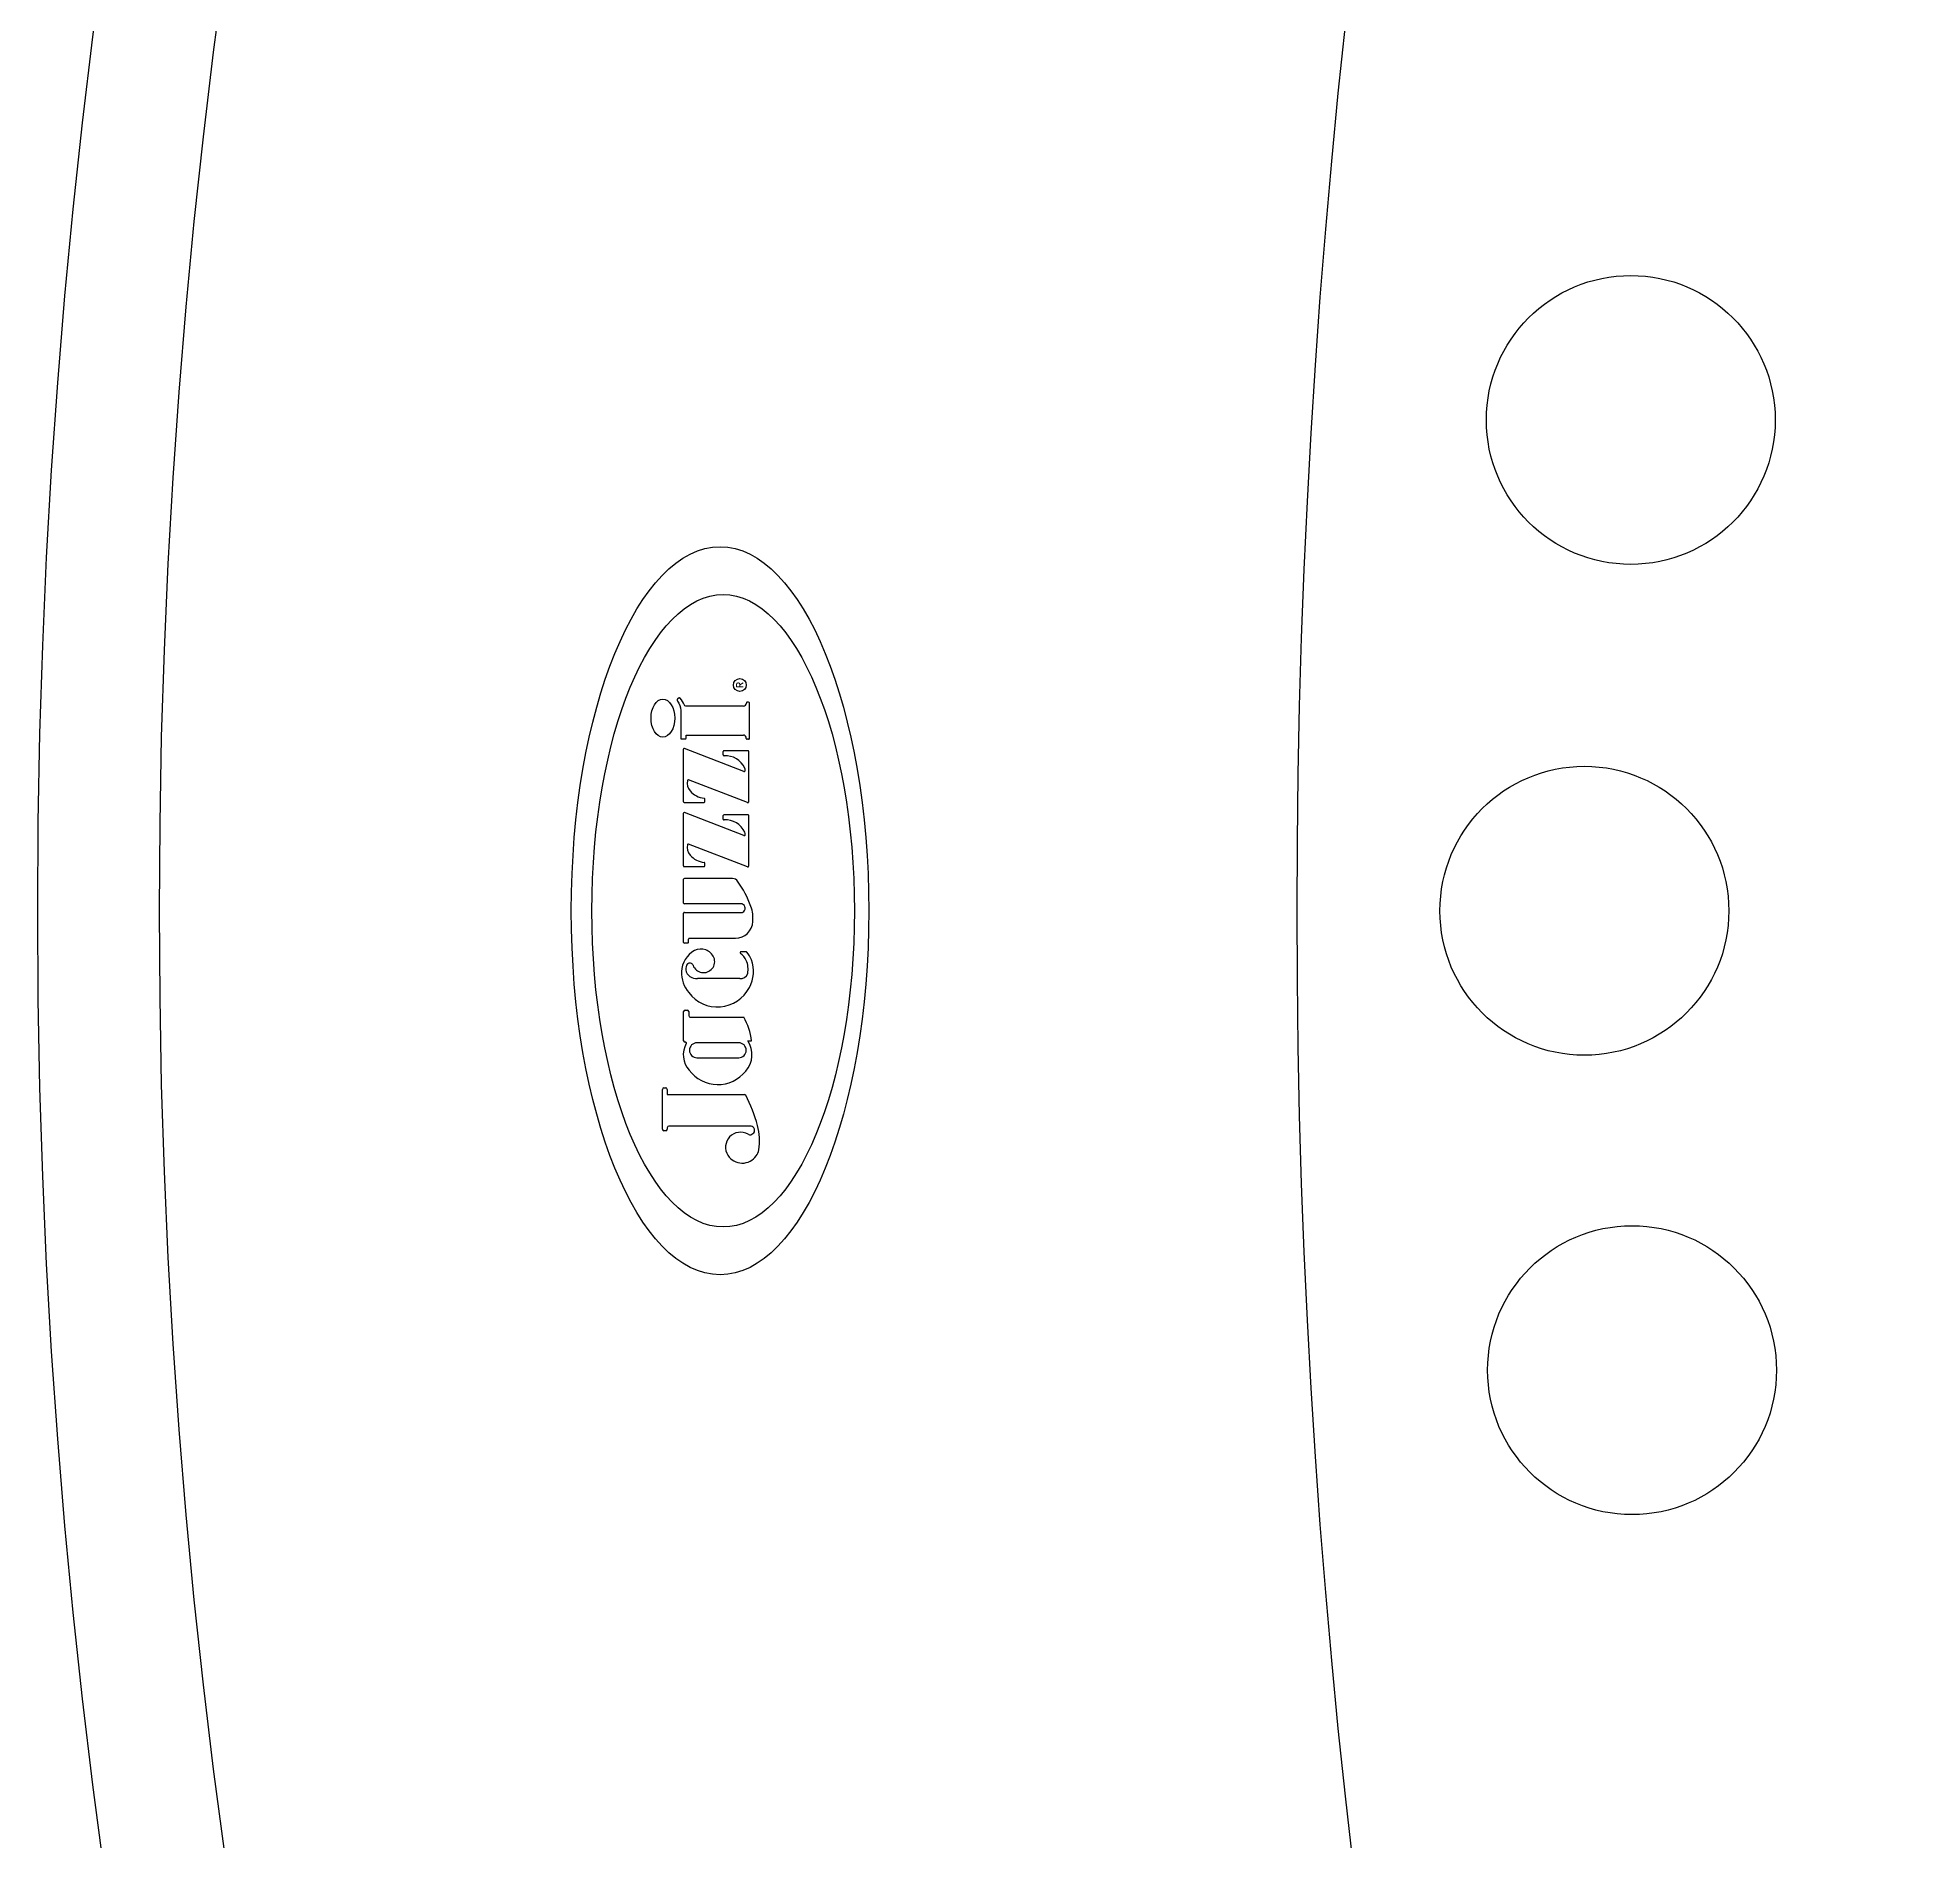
# Model space of a CAD drawing. Header units: millimetres. Extents: x -1237.67 to -1235.86, y 2256.91 to 2258.75.
# Drawn here: x -1237.6711 to -1237.4225, y 2257.7065 to 2257.9443 of the extents above; entities that cross this region are included whole.
import ezdxf
from ezdxf.enums import TextEntityAlignment as Align

# ---------------------------------------------------------------- set-up
doc = ezdxf.new("R2010")
doc.units = ezdxf.units.MM
doc.layers.add('jacuzzi', color=1, linetype='Continuous')
doc.styles.add('ROMANS', font='romans', dxfattribs={"height": 4})

msp = doc.modelspace()

# ---------------------------------------------------------------- linework, layer by layer
at = {"layer": 'jacuzzi'}
for p, q in [((-1237.577315472845, 2257.856672287041), (-1237.577509393467, 2257.856672287041)), ((-1237.577218074102, 2257.851894970932), (-1237.577218074102, 2257.856574888297)), ((-1237.577315472845, 2257.851797572188), (-1237.577522195325, 2257.851797572188)), ((-1237.585917024591, 2257.843558999606), (-1237.585917024591, 2257.850488800575)), ((-1237.577935583493, 2257.847555654457), (-1237.585784609525, 2257.850579687165)), ((-1237.580662140943, 2257.849733399168), (-1237.580662140943, 2257.850175424863)), ((-1237.577335315772, 2257.850272823606), (-1237.5805647422, 2257.850272823606)), ((-1237.577297445951, 2257.843548262439), (-1237.577297445951, 2257.850175424863)), ((-1237.57746239804, 2257.843435043199), (-1237.585226246861, 2257.846426259266)), ((-1237.585819625848, 2257.843461600862), (-1237.583187313105, 2257.843461600862)), ((-1237.583089914362, 2257.843558999606), (-1237.583089914362, 2257.843917968561)), ((-1237.585917024591, 2257.835099873681), (-1237.585917024591, 2257.84202967465)), ((-1237.577935583493, 2257.839096528533), (-1237.585784609525, 2257.842120561241)), ((-1237.580662140943, 2257.841274273243), (-1237.580662140943, 2257.841716298938)), ((-1237.577335315772, 2257.841813697682), (-1237.5805647422, 2257.841813697682)), ((-1237.577297445951, 2257.835089136514), (-1237.577297445951, 2257.841716298938)), ((-1237.57746239804, 2257.834975917275), (-1237.585226246861, 2257.837967133341)), ((-1237.585819625848, 2257.835002474938), (-1237.583187313105, 2257.835002474938)), ((-1237.583089914362, 2257.835099873681), (-1237.583089914362, 2257.835458842637)), ((-1237.585883059294, 2257.830183423126), (-1237.585883059294, 2257.833332611097)), ((-1237.585883059294, 2257.82500276731), (-1237.585883059294, 2257.828859965056)), ((-1237.585336092454, 2257.824905368567), (-1237.585785660551, 2257.824905368567)), ((-1237.58523869371, 2257.82500276731), (-1237.58523869371, 2257.825451489283)), ((-1237.585141294967, 2257.825548888027), (-1237.579046599713, 2257.825548888027)), ((-1237.577660027081, 2257.823772585018), (-1237.57833134931, 2257.823772585018)), ((-1237.578483682585, 2257.820225674322), (-1237.584049741193, 2257.820225674322)), ((-1237.585883059294, 2257.812022510298), (-1237.585883059294, 2257.815884863422)), ((-1237.585688261807, 2257.81607966091), (-1237.585408786048, 2257.81607966091)), ((-1237.585213988561, 2257.815884863422), (-1237.585213988561, 2257.815342817576)), ((-1237.585019191074, 2257.815148020089), (-1237.577958348171, 2257.815148020089)), ((-1237.585610012962, 2257.811827712811), (-1237.585688261807, 2257.811827712811)), ((-1237.57743509032, 2257.812018785515), (-1237.576930349474, 2257.812018785515)), ((-1237.588682237866, 2257.800363084527), (-1237.588682237866, 2257.805622508709)), ((-1237.588487440379, 2257.805817306196), (-1237.588233705453, 2257.805817306196)), ((-1237.588038907965, 2257.805622508709), (-1237.588038907965, 2257.804945351945)), ((-1237.588038907965, 2257.804945351945), (-1237.57785360951, 2257.804945351945)), ((-1237.588233705453, 2257.800168287039), (-1237.588487440379, 2257.800168287039)), ((-1237.588038907965, 2257.800569752247), (-1237.588038907965, 2257.800363084527)), ((-1237.576995817821, 2257.800764549734), (-1237.587844110478, 2257.800764549734))]:
    msp.add_line(p, q, dxfattribs=at)
for points in [[(-1237.577995420253, 2257.85615462014), (-1237.585600719358, 2257.85615462014, -0.3094083360235544), (-1237.585782296799, 2257.856278879029, 0.09070134790707648), (-1237.586360947539, 2257.857219637731, 0.3650174520151336), (-1237.58648523553, 2257.857236958389), (-1237.586662350624, 2257.857125542444, 0.4518071014289208), (-1237.586709094452, 2257.856836939903, -0.1780066821811962), (-1237.586274197613, 2257.855590949347)], [(-1237.586274197613, 2257.8556540727), (-1237.586274197613, 2257.851930622393, 0.414213562373095), (-1237.58617679887, 2257.851833223649), (-1237.58566051054, 2257.851833223649, 0.4142135623730986), (-1237.585563111797, 2257.851930622393), (-1237.585563111797, 2257.852253492483, -0.4142135623730951), (-1237.585465713053, 2257.852350891226), (-1237.578004651367, 2257.852350891226)], [(-1237.577005635545, 2257.829740256489, 0.06297410020895881), (-1237.578764254888, 2257.833065678678, 0.2578294972287946), (-1237.579423822294, 2257.83343000984), (-1237.585785660551, 2257.83343000984)], [(-1237.585785660551, 2257.828957363799), (-1237.578164340003, 2257.828957363799, 0.1354836439385169), (-1237.57806441246, 2257.828984947211, 0.5973092542928814), (-1237.578112837815, 2257.830066700872, 0.1127702397822963), (-1237.578197424721, 2257.830086024383), (-1237.585785660551, 2257.830086024383)]]:
    msp.add_lwpolyline(points, format="xyb", dxfattribs=at)
msp.add_lwpolyline([(-1237.578621174778, 2257.811770185398), (-1237.584131277222, 2257.811770185398, 1.000000000000098), (-1237.584131277222, 2257.80979576982), (-1237.578621174778, 2257.80979576982, 0.999999999999902)], format="xyb", close=True, dxfattribs=at)
at = {"layer": 'jacuzzi', "color": 3}
msp.add_circle((-1236.766079972465, 2257.829174357998), 0.9049999999999628, dxfattribs=at)
at = {"layer": 'jacuzzi'}
for centre, radius in [((-1236.766079972465, 2257.829174357998), 0.8889407932210219), ((-1237.460963614283, 2257.893901834622), 0.0190499999999992), ((-1237.578470871194, 2257.858946747509), 0.000847592564535709), ((-1237.467079972465, 2257.829174357997), 0.0190499999999992), ((-1237.460791235123, 2257.768592913103), 0.0190499999999992)]:
    msp.add_circle(centre, radius, dxfattribs=at)
for centre, radius, start, end in [((-1237.577995420253, 2257.856544215115), 0.0003895949742658918, 270, 3.611151253006728), ((-1237.577509393467, 2257.856574888297), 9.739874356647294e-05, 90, 183.6111512530068), ((-1237.577315472845, 2257.856574888297), 9.739874356647294e-05, 0, 90), ((-1237.578004651367, 2257.851961296252), 0.0003895949742658918, 352.172367101487, 90), ((-1237.577522195325, 2257.851894970932), 9.739874356647294e-05, 172.172367101487, 270), ((-1237.577315472845, 2257.851894970932), 9.739874356647294e-05, 270, 0), ((-1237.585819625848, 2257.850488800575), 9.739874356647294e-05, 68.92957839521445, 180), ((-1237.5805647422, 2257.850175424863), 9.739874356647294e-05, 90, 180), ((-1237.580540809386, 2257.849733399168), 0.0001213315576094892, 180, 273.7772136227492), ((-1237.580348824211, 2257.846825435467), 0.002792962729952629, 24.82753457507131, 93.77721362274923), ((-1237.577394844695, 2257.850175424863), 9.739874356647294e-05, 0, 90), ((-1237.583711419989, 2257.846047697936), 0.001702206230768225, 170.3374469746809, 219.0048283555975), ((-1237.585269867392, 2257.846313040026), 0.0001213315576094892, 68.92957839521445, 170.3374469746809), ((-1237.577891962962, 2257.847668873696), 0.0001213315576094892, 248.9295783952145, 4.074320272205068), ((-1237.580359721465, 2257.847493094254), 0.002595342560184209, 4.074320272205068, 11.22180503380185), ((-1237.585819625848, 2257.843558999606), 9.739874356647294e-05, 180, 270), ((-1237.582943281076, 2257.846740642951), 0.002735804803623875, 220.1573304645585, 265.0588259803828), ((-1237.583187313105, 2257.843558999606), 9.739874356647294e-05, 270, 0), ((-1237.583187313105, 2257.843917968561), 9.739874356647294e-05, 0, 85.05882598038278), ((-1237.577418777509, 2257.843548262439), 0.0001213315576094892, 248.9295783952145, 0), ((-1237.585819625848, 2257.84202967465), 9.739874356647294e-05, 68.92957839521445, 180), ((-1237.5805647422, 2257.841716298938), 9.739874356647294e-05, 90, 180), ((-1237.580540809386, 2257.841274273243), 0.0001213315576094892, 180, 273.7772136227492), ((-1237.580348824211, 2257.838366309543), 0.002792962729952629, 24.82753457507131, 93.77721362274923), ((-1237.577394844695, 2257.841716298938), 9.739874356647294e-05, 0, 90), ((-1237.577891962962, 2257.839209747773), 0.0001213315576094892, 248.9295783952145, 4.074320272205068), ((-1237.580359721465, 2257.83903396833), 0.002595342560184209, 4.074320272205068, 11.22180503380185), ((-1237.583711419989, 2257.837588572012), 0.001702206230768225, 170.3374469746809, 219.0048283555975), ((-1237.585269867392, 2257.837853914102), 0.0001213315576094892, 68.92957839521445, 170.3374469746809), ((-1237.582943281076, 2257.838281517026), 0.002735804803623875, 220.1573304645585, 265.0588259803828), ((-1237.585819625848, 2257.835099873681), 9.739874356647294e-05, 180, 270), ((-1237.583187313105, 2257.835099873681), 9.739874356647294e-05, 270, 0), ((-1237.583187313105, 2257.835458842637), 9.739874356647294e-05, 0, 85.05882598038278), ((-1237.577418777509, 2257.835089136514), 0.0001213315576094892, 248.9295783952145, 0), ((-1237.585785660551, 2257.833332611097), 9.739874356647294e-05, 90, 180), ((-1237.585785660551, 2257.830183423126), 9.739874356647294e-05, 180, 270), ((-1237.585785660551, 2257.828859965056), 9.739874356647294e-05, 90, 180), ((-1237.581230206995, 2257.828215140833), 0.004491434257655432, 354.0735751916302, 19.8501266563707), ((-1237.579046599713, 2257.827834210702), 0.002285322675356429, 270, 357.9232434387984), ((-1237.582789587516, 2257.821003799647), 0.003372098242059681, 119.5271952353741, 177.5018600192449), ((-1237.585785660551, 2257.82500276731), 9.739874356647294e-05, 180, 270), ((-1237.585336092454, 2257.82500276731), 9.739874356647294e-05, 270, 0), ((-1237.585141294967, 2257.825451489283), 9.739874356647294e-05, 90, 180), ((-1237.583619686267, 2257.822225468541), 0.001903792937120493, 24.39357662944889, 115.9071790479236), ((-1237.57833134931, 2257.82365125346), 0.0001213315576094892, 90, 234.8583959674101), ((-1237.579748707483, 2257.82163766634), 0.002341073216847016, 25.27035705125522, 54.85839596741008), ((-1237.577660027081, 2257.82365125346), 0.0001213315576094909, 39.13116326764345, 90), ((-1237.581443622473, 2257.820597905968), 0.004983277248948205, 25.0030799192763, 38.90894689187429), ((-1237.581913186711, 2257.821046998081), 0.00424656266301853, 178.599618276206, 218.9527124874414), ((-1237.584570982441, 2257.821497407525), 0.001040156531532478, 140.7809822849349, 186.3414126847832), ((-1237.584381519418, 2257.821535143907), 0.001232739875584814, 187.1119912580177, 237.2426257224209), ((-1237.585066202119, 2257.821834401004), 0.0004464595834565257, 19.02952588461615, 134.0872603838927), ((-1237.583262962799, 2257.822490427713), 0.001472487490889498, 200.2833129730407, 20.73429838412919), ((-1237.580217516103, 2257.821473853391), 0.002835425365491494, 348.5771954996076, 24.21966711384188), ((-1237.581225015345, 2257.821195508555), 0.00455477459755898, 331.6823638092897, 19.34326404255631), ((-1237.581424379842, 2257.821247805748), 0.004755336730259929, 217.1313435276236, 332.2671173124701), ((-1237.584013586071, 2257.822323048443), 0.002097685724543424, 240.437287717896, 269.0124171280082), ((-1237.578381280681, 2257.821208936412), 0.000988580037484151, 264.0543607994115, 342.5388805241825), ((-1237.585688261807, 2257.815884863422), 0.0001947974871329459, 90, 180), ((-1237.585408786048, 2257.815884863422), 0.0001947974871329459, 0, 90), ((-1237.585019191074, 2257.815342817576), 0.0001947974871329459, 180, 270), ((-1237.58486891888, 2257.811144324435), 0.007986586654905429, 6.285987208387658, 30.08620849949173), ((-1237.582953434354, 2257.810175203761), 0.002981904759092223, 149.9230624236658, 222.2760927106408), ((-1237.585688261807, 2257.812022510298), 0.0001947974871329465, 180, 270), ((-1237.585610012962, 2257.811730314067), 9.739874356646128e-05, 321.4553082821881, 90), ((-1237.580127288953, 2257.81018707112), 0.003256241868755819, 318.3998639965545, 34.23053364206481), ((-1237.581370926321, 2257.810952791959), 0.004701429821240539, 216.3033049342076, 321.4856399085709), ((-1237.588487440379, 2257.805622508709), 0.0001947974871329465, 90, 180), ((-1237.588233705453, 2257.805622508709), 0.0001947974871329534, 0, 90), ((-1237.57785360951, 2257.804750554458), 0.0001947974871329879, 28.82315385604017, 90), ((-1237.597069496154, 2257.795032732255), 0.02172805827996153, 15.56043120360765, 26.84444730215577), ((-1237.588487440379, 2257.800363084527), 0.0001947974871329534, 180, 270), ((-1237.588233705453, 2257.800363084527), 0.0001947974871329465, 270, 0), ((-1237.587844110478, 2257.800569752247), 0.0001947974871329465, 90, 180), ((-1237.578394645264, 2257.798003193845), 0.001965343595138219, 59.38818915780574, 213.2376042211916), ((-1237.577146718026, 2257.800112331158), 0.0004853262304379566, 239.3881891578058, 285.775163680607), ((-1237.577207251617, 2257.800326606814), 0.0007079882441876121, 285.775163680607, 336.1282521282033), ((-1237.577088892231, 2257.80016716842), 0.0006045885206352094, 50.21994185792163, 81.14428635109647), ((-1237.577146326282, 2257.800163156283), 0.0006457600866126845, 27.20292945678775, 46.52893038394546), ((-1237.577003637533, 2257.800236497562), 0.0004853262304379566, 336.1282521282033, 27.20292945678775), ((-1237.58324898178, 2257.798900193459), 0.007376651105963693, 350.1754031178257, 15.41833206240916), ((-1237.578148294937, 2257.798152534107), 0.002253270133568635, 212.9803058280499, 324.80885236871), ((-1237.577893346375, 2257.797972746666), 0.001941304921751827, 324.80885236871, 350.1754031178257)]:
    msp.add_arc(centre, radius, start, end, dxfattribs=at)
msp.add_ellipse((-1236.766079972465, 2257.829174357998), major_axis=(-7.010137760525534e-16, -0.8889407932210215), ratio=0.8312598531377128, start_param=4.053366084954964, end_param=5.371411875814412, dxfattribs=at)
for centre, major_axis, ratio in [((-1237.581079972465, 2257.829174357998), (-1.17562209966875e-17, -0.0479999999999701), 0.4087758624858928), ((-1237.580674144367, 2257.829174357998), (-1.27665327816416e-17, -0.04170003770368588), 0.4152232476980265), ((-1237.588622609263, 2257.854581240842), (-7.674455735533278e-19, -0.002506750258670116), 0.6218033982988019)]:
    msp.add_ellipse(centre, major_axis=major_axis, ratio=ratio, dxfattribs=at)

# ---------------------------------------------------------------- texts
at = {"layer": 'jacuzzi', "style": 'ROMANS'}
msp.add_text('R', height=0.0008493209032664242, rotation=90, dxfattribs=at).set_placement((-1237.578470871194, 2257.858946747509), align=Align.MIDDLE_CENTER)

doc.saveas('drawing.dxf')
